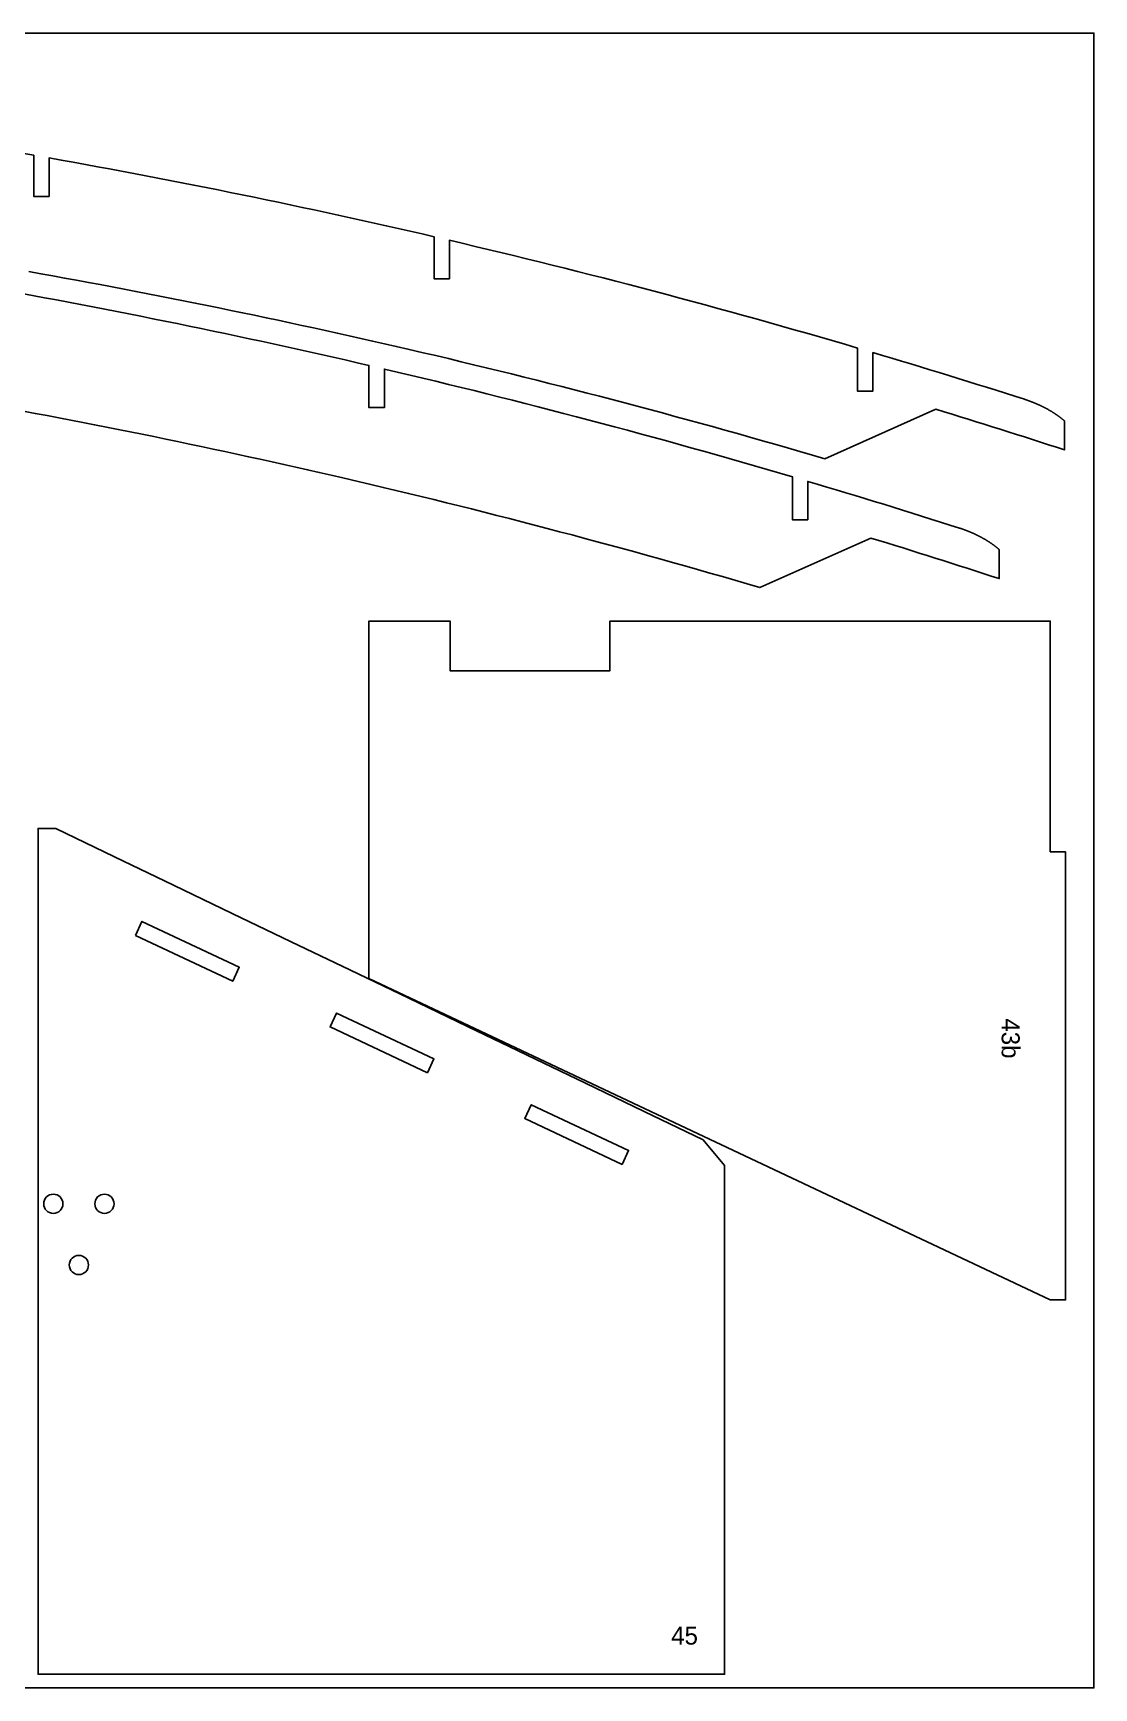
# Model space of a CAD drawing. Header units: inches. Extents: x -955 to -701, y -2104 to -1714.
# Drawn here: x -819.72 to -792.16, y -2004.53 to -1961.53 of the extents above; entities that cross this region are included whole.
import ezdxf

# ---------------------------------------------------------------- set-up
doc = ezdxf.new("R2010")
doc.units = ezdxf.units.IN
doc.header["$LTSCALE"] = 0.1
doc.header["$MEASUREMENT"] = 0
doc.layers.add('cockpit', color=1, linetype='Continuous', lineweight=20)
doc.layers.add('pic', color=1, linetype='Continuous')

msp = doc.modelspace()

# ---------------------------------------------------------------- linework, layer by layer
at = {"color": 7, "linetype": 'Continuous', "lineweight": 25}
for points in [[(-819.82689, -1967.72415, -0.01309234), (-809.98078, -1969.73893), (-809.58694, -1969.83076, -0.01406287), (-799.15006, -1972.5877), (-796.26354, -1971.30154, -0.00448816), (-792.92638, -1972.35672), (-792.92638, -1971.6022), (-792.93337, -1971.59616), (-792.94038, -1971.59015), (-792.94741, -1971.58417), (-792.95448, -1971.57821), (-792.96156, -1971.57229), (-792.96868, -1971.56639), (-792.97581, -1971.56052), (-792.98298, -1971.55468), (-792.99017, -1971.54887), (-792.99738, -1971.54308), (-793.00461, -1971.53733), (-793.01187, -1971.5316), (-793.01916, -1971.5259), (-793.02647, -1971.52023), (-793.0338, -1971.51458), (-793.04115, -1971.50897), (-793.04853, -1971.50338), (-793.05593, -1971.49782), (-793.06335, -1971.49228), (-793.0708, -1971.48678), (-793.07827, -1971.4813), (-793.08575, -1971.47585), (-793.09327, -1971.47043), (-793.1008, -1971.46503), (-793.10835, -1971.45966), (-793.11592, -1971.45432), (-793.12352, -1971.44901), (-793.13113, -1971.44372), (-793.13877, -1971.43846), (-793.14643, -1971.43323), (-793.1541, -1971.42803), (-793.1618, -1971.42285), (-793.16951, -1971.4177), (-793.17725, -1971.41257), (-793.185, -1971.40748), (-793.19277, -1971.40241), (-793.20056, -1971.39736), (-793.20837, -1971.39234), (-793.2162, -1971.38735), (-793.22404, -1971.38239), (-793.23191, -1971.37745), (-793.23979, -1971.37254), (-793.24768, -1971.36766), (-793.2556, -1971.3628), (-793.26353, -1971.35797), (-793.27148, -1971.35316), (-793.27944, -1971.34838), (-793.28742, -1971.34363), (-793.29542, -1971.3389), (-793.30343, -1971.3342), (-793.31146, -1971.32952), (-793.3195, -1971.32487), (-793.32756, -1971.32025), (-793.33564, -1971.31565), (-793.34372, -1971.31108), (-793.35183, -1971.30653), (-793.35994, -1971.30201), (-793.36807, -1971.29751), (-793.37622, -1971.29304), (-793.38437, -1971.2886), (-793.39255, -1971.28418), (-793.40073, -1971.27978), (-793.40893, -1971.27542), (-793.41714, -1971.27107), (-793.42536, -1971.26675), (-793.43359, -1971.26246), (-793.44184, -1971.25819), (-793.4501, -1971.25395), (-793.45837, -1971.24973), (-793.46665, -1971.24554), (-793.47494, -1971.24137), (-793.48325, -1971.23723), (-793.49156, -1971.23311), (-793.49989, -1971.22901), (-793.50822, -1971.22494), (-793.51657, -1971.2209), (-793.52492, -1971.21688), (-793.53329, -1971.21288), (-793.54166, -1971.20891), (-793.55005, -1971.20496), (-793.55844, -1971.20104), (-793.56684, -1971.19714), (-793.57525, -1971.19326), (-793.58367, -1971.18941), (-793.59209, -1971.18559), (-793.60053, -1971.18178), (-793.60897, -1971.17801), (-793.61742, -1971.17425), (-793.62587, -1971.17052), (-793.63434, -1971.16681), (-793.64281, -1971.16313), (-793.64705, -1971.1613), (-793.65132, -1971.15945), (-793.65989, -1971.15578), (-793.66846, -1971.15214), (-793.67704, -1971.14852), (-793.68564, -1971.14492), (-793.69424, -1971.14134), (-793.70286, -1971.13779), (-793.71148, -1971.13426), (-793.72012, -1971.13076), (-793.72876, -1971.12727), (-793.73741, -1971.12382), (-793.74608, -1971.12038), (-793.75475, -1971.11697), (-793.76343, -1971.11358), (-793.77212, -1971.11021), (-793.78082, -1971.10687), (-793.78953, -1971.10355), (-793.79825, -1971.10026), (-793.80698, -1971.09699), (-793.81572, -1971.09374), (-793.82446, -1971.09051), (-793.83321, -1971.08731), (-793.84198, -1971.08413), (-793.85075, -1971.08098), (-793.85953, -1971.07785), (-793.86831, -1971.07474), (-793.87711, -1971.07165), (-793.88591, -1971.06859), (-793.89472, -1971.06556), (-793.90354, -1971.06254), (-793.91236, -1971.05955), (-793.92119, -1971.05658), (-793.93004, -1971.05364), (-793.93888, -1971.05072), (-793.94774, -1971.04782), (-793.9566, -1971.04495), (-793.96547, -1971.0421, 0.00528386), (-797.90262, -1969.82813), (-797.90262, -1970.82813), (-798.30262, -1970.82813), (-798.30262, -1969.70988, 0.01406287), (-808.90262, -1966.90985), (-808.90262, -1967.90985), (-809.30262, -1967.90985), (-809.30262, -1966.81658, 0.01309234), (-819.30262, -1964.77031), (-819.30262, -1965.77031), (-819.70262, -1965.77031), (-819.70262, -1964.69975, 0.01296759), (-829.70262, -1963.21252)], [(-821.51779, -1971.06996, -0.01309234), (-811.67168, -1973.08474), (-811.27784, -1973.17657, -0.01406287), (-800.84096, -1975.93351), (-797.95444, -1974.64735, -0.00448816), (-794.61728, -1975.70253), (-794.61728, -1974.94801), (-794.62427, -1974.94197), (-794.63128, -1974.93596), (-794.63831, -1974.92998), (-794.64538, -1974.92402), (-794.65246, -1974.9181), (-794.65958, -1974.9122), (-794.66671, -1974.90633), (-794.67388, -1974.90049), (-794.68107, -1974.89468), (-794.68828, -1974.88889), (-794.69551, -1974.88313), (-794.70277, -1974.87741), (-794.71006, -1974.87171), (-794.71737, -1974.86603), (-794.7247, -1974.86039), (-794.73205, -1974.85477), (-794.73943, -1974.84919), (-794.74683, -1974.84362), (-794.75425, -1974.83809), (-794.7617, -1974.83259), (-794.76917, -1974.82711), (-794.77665, -1974.82166), (-794.78417, -1974.81623), (-794.7917, -1974.81084), (-794.79925, -1974.80547), (-794.80682, -1974.80013), (-794.81442, -1974.79482), (-794.82203, -1974.78953), (-794.82967, -1974.78427), (-794.83733, -1974.77904), (-794.845, -1974.77383), (-794.8527, -1974.76866), (-794.86041, -1974.76351), (-794.86815, -1974.75838), (-794.8759, -1974.75328), (-794.88367, -1974.74821), (-794.89146, -1974.74317), (-794.89927, -1974.73815), (-794.9071, -1974.73316), (-794.91494, -1974.7282), (-794.92281, -1974.72326), (-794.93069, -1974.71835), (-794.93858, -1974.71346), (-794.9465, -1974.70861), (-794.95443, -1974.70377), (-794.96238, -1974.69897), (-794.97034, -1974.69419), (-794.97832, -1974.68943), (-794.98632, -1974.68471), (-794.99433, -1974.68), (-795.00236, -1974.67533), (-795.0104, -1974.67068), (-795.01846, -1974.66606), (-795.02654, -1974.66146), (-795.03462, -1974.65688), (-795.04273, -1974.65234), (-795.05084, -1974.64782), (-795.05897, -1974.64332), (-795.06712, -1974.63885), (-795.07527, -1974.63441), (-795.08345, -1974.62999), (-795.09163, -1974.62559), (-795.09983, -1974.62122), (-795.10804, -1974.61688), (-795.11626, -1974.61256), (-795.12449, -1974.60827), (-795.13274, -1974.604), (-795.141, -1974.59976), (-795.14927, -1974.59554), (-795.15755, -1974.59135), (-795.16584, -1974.58718), (-795.17415, -1974.58303), (-795.18246, -1974.57891), (-795.19079, -1974.57482), (-795.19912, -1974.57075), (-795.20747, -1974.56671), (-795.21582, -1974.56268), (-795.22419, -1974.55869), (-795.23256, -1974.55472), (-795.24095, -1974.55077), (-795.24934, -1974.54685), (-795.25774, -1974.54295), (-795.26615, -1974.53907), (-795.27457, -1974.53522), (-795.28299, -1974.53139), (-795.29143, -1974.52759), (-795.29987, -1974.52381), (-795.30832, -1974.52006), (-795.31677, -1974.51633), (-795.32524, -1974.51262), (-795.33371, -1974.50894), (-795.33795, -1974.5071), (-795.34222, -1974.50526), (-795.35079, -1974.50159), (-795.35936, -1974.49795), (-795.36794, -1974.49432), (-795.37654, -1974.49073), (-795.38514, -1974.48715), (-795.39376, -1974.4836), (-795.40238, -1974.48007), (-795.41102, -1974.47656), (-795.41966, -1974.47308), (-795.42831, -1974.46962), (-795.43698, -1974.46619), (-795.44565, -1974.46278), (-795.45433, -1974.45939), (-795.46302, -1974.45602), (-795.47172, -1974.45268), (-795.48043, -1974.44936), (-795.48915, -1974.44607), (-795.49788, -1974.44279), (-795.50662, -1974.43955), (-795.51536, -1974.43632), (-795.52411, -1974.43312), (-795.53288, -1974.42994), (-795.54165, -1974.42679), (-795.55043, -1974.42365), (-795.55921, -1974.42055), (-795.56801, -1974.41746), (-795.57681, -1974.4144), (-795.58562, -1974.41136), (-795.59444, -1974.40835), (-795.60326, -1974.40536), (-795.61209, -1974.40239), (-795.62094, -1974.39945), (-795.62978, -1974.39653), (-795.63864, -1974.39363), (-795.6475, -1974.39076), (-795.65637, -1974.3879, 0.00528386), (-799.59352, -1973.17394), (-799.59352, -1974.17394), (-799.99352, -1974.17394), (-799.99352, -1973.05569, 0.01406287), (-810.59352, -1970.25566), (-810.59352, -1971.25566), (-810.99352, -1971.25566), (-810.99352, -1970.16239, 0.01309234), (-820.99352, -1968.11612)]]:
    msp.add_lwpolyline(points, format="xyb", dxfattribs=at)
for points in [[(-793.29472, -1982.80418), (-793.29472, -1976.80418), (-804.73561, -1976.80418), (-804.73561, -1978.09644), (-808.88783, -1978.09644), (-808.88783, -1976.80418), (-810.99472, -1976.80418), (-810.99472, -1986.09265), (-793.29472, -1994.44581), (-792.89472, -1994.44581), (-792.89472, -1982.80418)], [(-801.75438, -1990.95081), (-802.31401, -1990.28191), (-803.84304, -1989.54723), (-805.37199, -1988.81237), (-806.90085, -1988.07733), (-808.42962, -1987.34211), (-809.95831, -1986.60672), (-811.48692, -1985.87115), (-813.01544, -1985.13541), (-814.54389, -1984.39951), (-816.07225, -1983.66345), (-817.60054, -1982.92722), (-819.12875, -1982.19084), (-819.59038, -1982.19084), (-819.59038, -2004.17203), (-801.75438, -2004.17203)], [(-817.06181, -1984.9715), (-816.89143, -1984.6096), (-814.36286, -1985.80004), (-814.53324, -1986.16194)], [(-809.47609, -1988.54282), (-812.00467, -1987.35238), (-811.83429, -1986.99048), (-809.30571, -1988.18092)], [(-804.41895, -1990.9237), (-806.94752, -1989.73326), (-806.77714, -1989.37136), (-804.24857, -1990.5618)]]:
    msp.add_lwpolyline(points, close=True, dxfattribs=at)
for centre in [(-819.1943, -1991.94687), (-817.86538, -1991.94687), (-818.52984, -1993.5368)]:
    msp.add_circle(centre, 0.25, dxfattribs=at)
at = {"layer": 'pic', "color": 1}
msp.add_lwpolyline([(-905.6606, -2004.52627), (-792.1606, -2004.52627), (-792.1606, -1961.52627), (-905.6606, -1961.52627)], close=True, dxfattribs=at)

# ---------------------------------------------------------------- texts
at = {"layer": 'cockpit', "lineweight": 100}
msp.add_text('43b', height=0.468379, rotation=270, dxfattribs=at).set_placement((-794.55635, -1987.12664))
msp.add_text('45', height=0.468379, dxfattribs=at).set_placement((-803.14334, -2003.40115))

doc.saveas('drawing.dxf')
